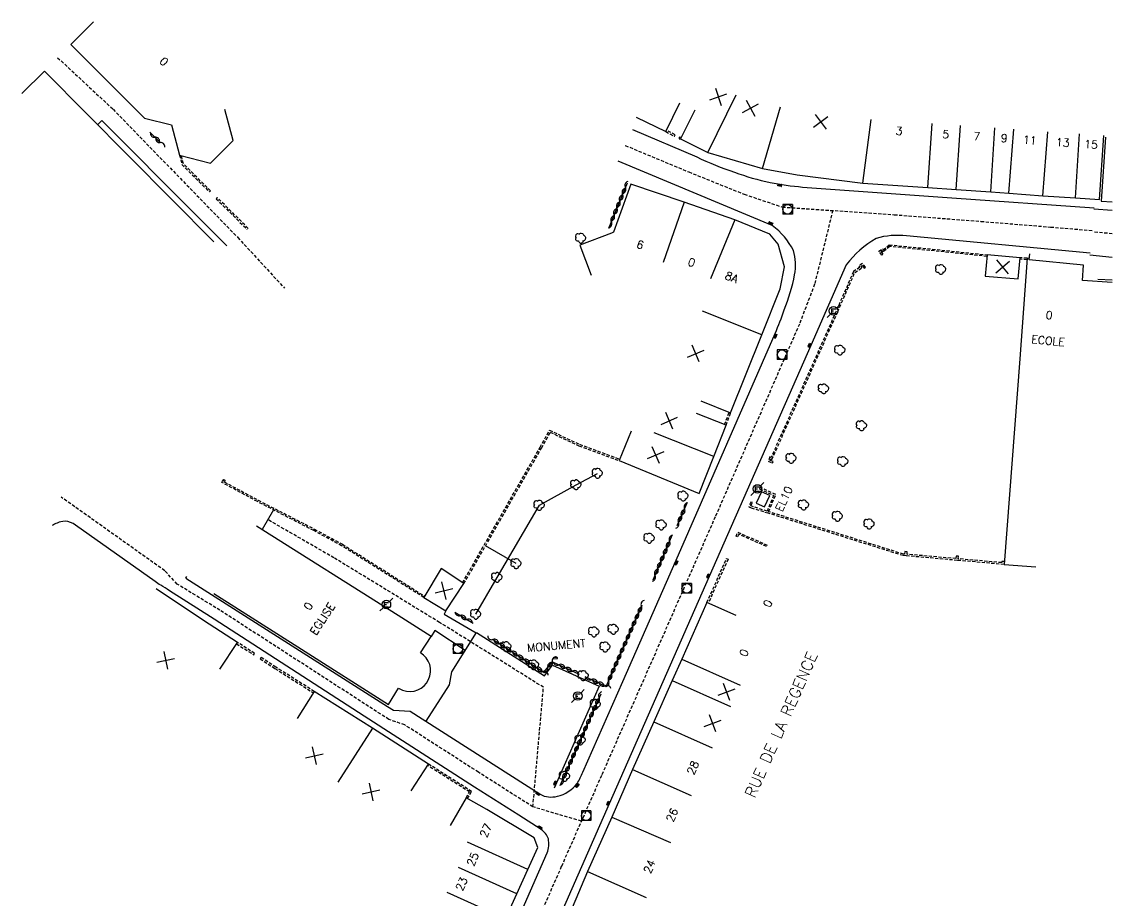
# Model space of a CAD drawing. Header units: millimetres. Extents: x 114000 to 119599, y 121000 to 124063.
# Drawn here: x 114829.7 to 115000, y 121653.8 to 121791 of the extents above; entities that cross this region are included whole.
import ezdxf
from ezdxf.enums import TextEntityAlignment as Align

# ---------------------------------------------------------------- set-up
doc = ezdxf.new("R2010")
doc.units = ezdxf.units.MM
doc.linetypes.add('DASHED', pattern=[0.75, 0.5, -0.25])
doc.layers.get('0').update_dxf_attribs({"linetype": 'CONTINUOUS'})
for name, color, linetype in [('W0001', 6, 'DASHED'), ('W0008', 7, 'CONTINUOUS'), ('W0100', 7, 'CONTINUOUS'), ('W0105', 7, 'CONTINUOUS'), ('W0112', 1, 'DASHED'), ('W0300', 7, 'CONTINUOUS'), ('W0302', 3, 'CONTINUOUS'), ('W0310', 3, 'CONTINUOUS'), ('W0334', 7, 'CONTINUOUS'), ('W0400', 7, 'CONTINUOUS'), ('W0420', 7, 'CONTINUOUS'), ('W0471', 7, 'CONTINUOUS'), ('W0984', 7, 'CONTINUOUS'), ('W0989', 7, 'CONTINUOUS'), ('W0991', 7, 'CONTINUOUS'), ('W1102', 7, 'CONTINUOUS')]:
    doc.layers.add(name, color=color, linetype=linetype)
doc.styles.get("Standard").update_dxf_attribs({"font": 'romans.shx', "width": 0.85})

# ---------------------------------------------------------------- blocks, each defined once
blk = doc.blocks.new('t991o')
at = {"color": 0, "linetype": 'Continuous'}
for p, q in [((-1, 1), (1, -1)), ((-1, -1), (1, 1))]:
    blk.add_line(p, q, dxfattribs=at)
blk = doc.blocks.new('T300')
for p, q in [((-0.8, 0.51), (-0.86, 0.34)), ((-0.86, 0.34), (-0.86, 0.17)), ((-0.86, 0.17), (-0.74, 0.06)), ((-0.69, 0.63), (-0.8, 0.51)), ((-0.8, -0.06), (-0.74, 0.06)), ((-0.74, 0.06), (-0.69, 0.11)), ((-0.57, 0.69), (-0.69, 0.63)), ((-0.46, 0.69), (-0.57, 0.69)), ((-0.29, 0.63), (-0.46, 0.69)), ((-0.29, 0.63), (-0.17, 0.74)), ((-0.23, 0.57), (-0.29, 0.63)), ((-0.17, 0.74), (-0.06, 0.8)), ((-0.06, 0.8), (0.06, 0.8)), ((0.06, 0.8), (0.23, 0.74)), ((0.23, 0.74), (0.34, 0.63)), ((0.34, 0.63), (0.4, 0.51)), ((0.46, 0.46), (0.34, 0.46)), ((0.4, 0.51), (0.4, 0.46)), ((0.57, 0.4), (0.46, 0.46)), ((0.57, 0.4), (0.69, 0.29)), ((0.69, 0.29), (0.74, 0.17)), ((0.74, 0.06), (0.69, -0.17)), ((0.74, 0.17), (0.74, 0.06)), ((-0.8, -0.17), (-0.8, -0.06)), ((-0.8, -0.23), (-0.8, -0.17)), ((-0.74, -0.34), (-0.8, -0.23)), ((-0.69, -0.4), (-0.74, -0.34)), ((-0.51, -0.46), (-0.69, -0.4)), ((-0.4, -0.46), (-0.51, -0.46)), ((-0.4, -0.46), (-0.34, -0.46)), ((-0.34, -0.46), (-0.34, -0.4)), ((-0.34, -0.51), (-0.34, -0.46)), ((-0.29, -0.63), (-0.34, -0.51)), ((-0.17, -0.74), (-0.29, -0.63)), ((-0.06, -0.8), (-0.17, -0.74)), ((0.06, -0.8), (-0.06, -0.8)), ((0.17, -0.74), (0.06, -0.8)), ((0.23, -0.69), (0.17, -0.74)), ((0.29, -0.46), (0.23, -0.46)), ((0.29, -0.63), (0.23, -0.69)), ((0.46, -0.4), (0.29, -0.46)), ((0.34, -0.51), (0.29, -0.63)), ((0.34, -0.51), (0.34, -0.46)), ((0.57, -0.34), (0.46, -0.4)), ((0.63, -0.29), (0.57, -0.34)), ((0.69, -0.17), (0.63, -0.29))]:
    blk.add_line(p, q)
blk = doc.blocks.new('T471')
for p, q in [((-0.333334, 0.333334), (-0.333334, -0.333334)), ((-0.333334, 0.333334), (0.333334, 0.333334)), ((-0.333334, 0), (0, 0)), ((0.500001, 0.500001), (1.000002, 1.000002)), ((-0.500001, -0.500001), (-1.000002, -1.000002)), ((-0.333334, -0.333334), (0.333334, -0.333334))]:
    blk.add_line(p, q)
blk.add_ellipse((0, 0), major_axis=(0.471405, 0.471405), ratio=1, start_param=5.4977871438, end_param=11.780972451)
blk = doc.blocks.new('T400')
for p, q in [((-0.15, 0.3), (0.15, 0.3)), ((-0.15, -0.25), (-0.15, 0.3)), ((-0.15, 0.15), (0.15, 0.15)), ((-0.15, 0), (0.15, 0)), ((0.15, 0.3), (0.15, -0.25)), ((-0.15, -0.15), (0.15, -0.15)), ((-0.15, -0.25), (-0.15, -0.3)), ((-0.15, -0.3), (0.15, -0.3)), ((0.15, -0.3), (0.15, -0.25))]:
    blk.add_line(p, q)
blk = doc.blocks.new('T420')
for p, q in [((0.75, 0.75), (-0.75, 0.75)), ((-0.75, 0.75), (-0.75, -0.75)), ((0.75, 0.75), (0.75, -0.75)), ((0.75, -0.75), (-0.75, -0.75))]:
    blk.add_line(p, q)
blk.add_ellipse((0, 0), major_axis=(-0.53, 0.53), ratio=1, start_param=3.926991, end_param=10.210176)
blk = doc.blocks.new('t310o')
at = {"color": 0, "linetype": 'Continuous'}
for centre, start, end in [((-0.5, 0.38), 216.8699, 323.1304), ((0.5, -0.37), 36.8699, 143.1303)]:
    blk.add_arc(centre, 0.625, start, end, dxfattribs=at)

msp = doc.modelspace()

# ---------------------------------------------------------------- linework, layer by layer
at = {"layer": 'W0001'}
msp.add_line((115000, 121757.93), (114997.08, 121758.18), dxfattribs=at)
for points in [[(114835.31, 121785.42), (114843.97, 121777.36), (114863.45, 121757.34), (114870.73, 121749.43)], [(114923.96, 121771.71), (114923.96, 121771.71), (114933.87, 121767.58), (114942.54, 121764.09), (114948.49, 121762.09), (114965.97, 121760.9), (114979.51, 121759.86), (114990.38, 121758.97), (114997.08, 121758.41)], [(114956.35, 121761.56), (114953.52, 121750.03), (114951.16, 121743.82), (114938.01, 121713.72), (114920.24, 121673.3), (114913.97, 121659.08), (114904.43, 121637.37), (114902.3, 121632.07), (114899.86, 121625.76), (114898.27, 121621.19), (114898.92, 121610.98), (114899.39, 121605.22), (114900.11, 121587.57), (114900.7, 121570.8), (114900.42, 121556.4)], [(114917.11, 121666.19), (114909.53, 121668.41), (114901.02, 121673.83), (114889.52, 121681.21), (114887.02, 121682.08), (114860.66, 121699.12), (114853.98, 121703.21), (114852.03, 121705.3), (114835.86, 121716.8)], [(114909.53, 121668.41), (114911.18, 121687.09), (114894.95, 121697.23), (114878.46, 121707.31), (114868.12, 121713.28)]]:
    msp.add_lwpolyline(points, dxfattribs=at)
at = {"layer": 'W0008'}
for p, q in [((115000, 121761.56), (114997.15, 121761.76)), ((114996.53, 121754.62), (115000, 121754.29))]:
    msp.add_line(p, q, dxfattribs=at)
at = {"layer": 'W0008', "flags": 128}
for points in [[(114861.73, 121756.03), (114856.69, 121761.1), (114842.22, 121775.61), (114841.59, 121774.98)], [(114855.32, 121704.14), (114855.48, 121704.4)], [(114895.93, 121699.04), (114895.66, 121698.52), (114900.68, 121695.58)], [(114898.96, 121692.85), (114894.23, 121695.95), (114893.62, 121695.04)]]:
    msp.add_lwpolyline(points, dxfattribs=at)
for points in [[(114925.07, 121774.18), (114935.11, 121769.92, 0.0315), (114941.03, 121767.52, 0.0332), (114946.59, 121765.92, 0.0229), (114951.63, 121765.22), (114974.98, 121763.54), (114997.17, 121761.98)], [(114855.32, 121704.14), (114886.85, 121684.08), (114887.78, 121683.52), (114890.39, 121683.36), (114910.68, 121670.38, 0.1974), (114913.35, 121670.09, 0.1811), (114916.42, 121672.06, 0.0523), (114917.34, 121673.84), (114923.56, 121688), (114931.9, 121706.97), (114947.38, 121742.35, 0.0169), (114948.78, 121746.06, 0.0491), (114950.41, 121751.53, 0.1224), (114950.21, 121755.3, 0.1254), (114946.92, 121759.2), (114922.85, 121769.24)], [(114996.57, 121754.89), (114967.89, 121757.58, 0.1059), (114963.12, 121757.19, 0.097), (114958.48, 121753.07), (114952.93, 121740.47), (114937.07, 121704.39), (114921.43, 121668.91), (114906.4, 121634.66), (114905.97, 121633.77, 0.1277), (114905.89, 121631.65, 0.1951), (114907.71, 121629.92, 0.0721), (114910.66, 121629.24, 0.0002), (114913.58, 121628.74), (114916.61, 121628.29)], [(114860.67, 121624.3), (114876.65, 121624.72), (114893.24, 121625.08, 0.1216), (114895.31, 121625.57, 0.1584), (114896.87, 121627.37), (114899.66, 121633.69), (114911.77, 121661.22, 0.1316), (114911.95, 121663.42, 0.1749), (114910.83, 121664.87), (114907.35, 121667.1), (114900.43, 121671.48), (114883.17, 121682.59), (114859.77, 121697.71), (114852.78, 121702.18, 0.0039), (114851.4, 121703.02, -0.0161), (114850.52, 121703.6), (114838.12, 121712.42, 0.1482), (114836.46, 121713.02, 0.0984), (114835.23, 121712.75, 0.049385), (114834.46, 121712.37, 0.049385)]]:
    msp.add_lwpolyline(points, format="xyb", dxfattribs=at)
at = {"layer": 'W0100'}
msp.add_line((114998.29, 121763.01), (115000, 121762.9), dxfattribs=at)
at = {"layer": 'W0100', "flags": 128}
for points in [[(114840.9, 121791.02), (114837.36, 121787.49), (114848.86, 121775.98), (114853.09, 121774.95), (114854.36, 121770.22), (114859.19, 121768.93), (114862.72, 121772.49), (114861.42, 121777.32)], [(114859.68, 121756.64), (114833.25, 121783.34), (114829.71, 121779.81)], [(114925.64, 121776.15), (114930.27, 121773.88), (114932.47, 121778.37)], [(114934.8, 121777.23), (114932.58, 121772.74), (114936.87, 121770.63), (114945.4, 121768.12), (114950.8, 121767.15), (114961.08, 121765.83), (114971.21, 121765.15), (114975.62, 121764.84), (114981.06, 121764.49), (114983.84, 121764.27), (114989.18, 121763.87), (114994.25, 121763.53), (114998.02, 121763.28)], [(114935.77, 121731.82), (114940.41, 121729.96), (114945.29, 121742.12), (114948.16, 121749.31), (114948.83, 121752.74), (114947.83, 121756.32), (114946.53, 121757.87), (114941.09, 121760.11), (114933.13, 121762.88), (114924.83, 121765.67), (114922.12, 121758.18), (114921.82, 121757.99), (114916.87, 121756.13), (114918.62, 121751.45)], [(114987.03, 121754.06), (114986.71, 121754.09), (114985.56, 121738.4), (114983.11, 121706.27), (114988.1, 121705.9)], [(114924.89, 121727.11), (114922.99, 121722.49), (114935.49, 121717.34), (114937.78, 121723.12), (114939.71, 121728.03), (114935.06, 121729.86)], [(114860.66, 121689.9), (114863.38, 121694.1), (114858.07, 121697.53), (114850.68, 121702.47)], [(114941.26, 121698.31), (114936.69, 121700.34), (114932.77, 121691.48), (114931.29, 121688.17), (114928.4, 121681.69), (114925.1, 121674.25), (114921.86, 121666.82), (114918.08, 121658.3), (114915.65, 121652.66), (114913.66, 121648), (114911.77, 121643.62), (114910.15, 121639.89), (114907.44, 121633.23), (114908.33, 121631.61), (114916.94, 121630.46), (114923.08, 121629.7), (114923.7, 121634.66)], [(114890.51, 121670.9), (114893.21, 121675.1), (114884.47, 121680.72), (114875.37, 121686.45), (114872.7, 121682.23)], [(114892.77, 121634.61), (114897.38, 121632.67), (114898.09, 121634.36), (114901.77, 121643.11), (114903.55, 121647.13), (114905.25, 121650.92), (114907.02, 121654.83), (114908.75, 121658.64), (114910.29, 121662.07), (114909.73, 121663.58), (114902.33, 121667.98), (114899.1, 121669.85), (114896.6, 121665.51)]]:
    msp.add_lwpolyline(points, dxfattribs=at)
at = {"layer": 'W0100'}
msp.add_lwpolyline([(114985.3, 121750.86), (114985.61, 121754.18), (114980.47, 121754.64), (114980.16, 121751.31)], close=True, dxfattribs=at)
msp.add_lwpolyline([(115000, 121750.31), (114995.36, 121750.62), (114995.54, 121753), (114987.01, 121753.84)], dxfattribs=at)
at = {"layer": 'W0100', "flags": 128}
for points in [[(114946.53, 121717.05), (114945.21, 121717.63), (114944.39, 121715.84), (114945.7, 121715.26)], [(114892.5, 121701.11), (114895.93, 121699.04), (114898.76, 121703.28), (114895.23, 121705.63)], [(114912.69, 121691.52), (114913.38, 121691.58), (114913.37, 121691.72), (114912.68, 121691.67)]]:
    msp.add_lwpolyline(points, close=True, dxfattribs=at)
msp.add_lwpolyline([(114859.72, 121701.74), (114873.38, 121693.05), (114887, 121684.41), (114888.55, 121686.94), (114889.19, 121686.63, 0.911641), (114891.97, 121692.48), (114893.62, 121695.04), (114888.5, 121698.29), (114866.35, 121712.28)], format="xyb", dxfattribs=at)
at = {"layer": 'W0105'}
msp.add_line((115000, 121750.65), (114997.76, 121750.8), dxfattribs=at)
at = {"layer": 'W0112'}
for p, q in [((114986.69, 121753.85), (114985.59, 121753.94)), ((114986.71, 121754.09), (114985.61, 121754.18)), ((114939.48, 121728.12), (114940.18, 121730.05)), ((114939.71, 121728.03), (114940.41, 121729.96)), ((114861.28, 121719.53), (114861.08, 121719.27))]:
    msp.add_line(p, q, dxfattribs=at)
for points in [[(114930.27, 121773.88), (114931.62, 121773.16), (114931.74, 121773.38), (114930.38, 121774.11)], [(114932.7, 121772.98), (114932.38, 121773.02), (114932.35, 121772.77), (114932.58, 121772.74)], [(114854.36, 121770.22), (114854.71, 121768.73), (114859.01, 121764.45), (114859.18, 121764.62), (114854.94, 121768.86), (114854.63, 121770.15)], [(114865.08, 121758.77), (114860.23, 121763.58), (114860.06, 121763.4), (114864.91, 121758.59)], [(114980.45, 121754.39), (114965.26, 121755.95), (114964.21, 121755.06), (114964.06, 121755.26), (114963.89, 121755.14), (114964.2, 121754.72), (114964, 121754.57), (114963.54, 121755.2), (114964.12, 121755.61), (114964.25, 121755.42), (114965.18, 121756.21), (114980.47, 121754.64)], [(114898.55, 121703.42), (114910.65, 121724.57), (114912.14, 121727.24), (114916.81, 121725.04), (114923.08, 121722.72)], [(114898.76, 121703.28), (114910.87, 121724.45), (114912.24, 121726.92), (114916.71, 121724.81), (114922.99, 121722.49)], [(114892.5, 121701.11), (114879.66, 121709.21), (114875.3, 121711.57), (114866.5, 121716.1), (114860.97, 121719.08), (114861.08, 121719.27), (114861.28, 121719.53), (114861.48, 121719.38), (114861.32, 121719.18), (114866.62, 121716.32), (114875.42, 121711.79), (114879.79, 121709.42), (114892.63, 121701.32)], [(114983.15, 121706.72), (114982.77, 121706.75), (114982.75, 121706.56), (114975.97, 121707.16), (114976, 121707.56), (114975.62, 121707.59), (114975.59, 121707.19), (114967.96, 121707.86), (114967.99, 121708.26), (114967.61, 121708.29), (114967.58, 121707.88), (114967.4, 121707.89), (114946.35, 121714.52), (114947.45, 121717.2), (114945.03, 121718.28), (114944.93, 121718.06), (114947.13, 121717.07), (114946.11, 121714.6), (114943.73, 121715.36), (114943.59, 121715.42), (114943.81, 121715.93), (114943.58, 121716.03), (114943.26, 121715.3), (114943.63, 121715.14), (114946.02, 121714.37)], [(114983.11, 121706.27), (114975.83, 121706.92), (114975.83, 121706.91), (114967.81, 121707.63), (114967.8, 121707.6), (114967.35, 121707.65), (114946.02, 121714.37)], [(114946.02, 121709.07), (114941.67, 121710.99), (114941.48, 121710.57), (114941.26, 121710.67), (114941.54, 121711.32), (114946.12, 121709.29)], [(114936.69, 121700.34), (114939.79, 121707.21), (114940.02, 121707.11), (114936.92, 121700.24)], [(114863.24, 121693.89), (114865.93, 121692.18), (114866.07, 121692.39), (114863.38, 121694.1)], [(114875.37, 121686.45), (114869.39, 121690.24), (114867.06, 121691.75), (114866.92, 121691.54), (114869.25, 121690.03), (114875.23, 121686.24)], [(114899.1, 121669.85), (114899.63, 121670.74), (114893.08, 121674.89)], [(114899.32, 121669.72), (114899.96, 121670.83), (114893.21, 121675.1)]]:
    msp.add_lwpolyline(points, dxfattribs=at)
msp.add_lwpolyline([(114947.06, 121722.33), (114946.59, 121722.53), (114946.68, 121722.75), (114946.86, 121722.67), (114957.13, 121745.74), (114959.79, 121751.85), (114960.93, 121752.62), (114960.78, 121752.83), (114960.96, 121752.95), (114961.27, 121752.54), (114961.47, 121752.69), (114961.01, 121753.29), (114960.44, 121752.89), (114960.58, 121752.69), (114959.59, 121752.01), (114956.9, 121745.85), (114946.73, 121723), (114946.55, 121723.07), (114946.26, 121722.39), (114946.96, 121722.1)], close=True, dxfattribs=at)
at = {"layer": 'W0302', "flags": 128}
msp.add_lwpolyline([(114900.63, 121698.5), (114903.94, 121704.25), (114910.54, 121715.51), (114916.28, 121718.72), (114919.63, 121720.5)], dxfattribs=at)
at = {"layer": 'W0310'}
msp.add_line((114906.93, 121706.41), (114902.12, 121709.16), dxfattribs=at)
at = {"layer": 'W0310', "flags": 128}
for points in [[(114849.69, 121773.8), (114851.33, 121772.17)], [(114924.26, 121765.85), (114921.33, 121758.74)], [(114932.04, 121712.36), (114933.7, 121716.01)], [(114928.29, 121703.9), (114931.34, 121710.96)], [(114917.64, 121688.78), (114920.97, 121687.24), (114926.6, 121699.97)], [(114897.32, 121698.84), (114900.19, 121697.11)], [(114903.24, 121694.6), (114911.24, 121689.44), (114912.57, 121691.09), (114916.75, 121689.14)], [(114920.12, 121686.04), (114913.76, 121671.72)]]:
    msp.add_lwpolyline(points, dxfattribs=at)
at = {"layer": 'W0334', "flags": 128}
for points in [[(114869, 121714.82), (114867.23, 121711.73)], [(114892.84, 121681.79), (114896.5, 121687.47), (114896.87, 121689.53), (114900.73, 121695.66), (114911.34, 121688.89), (114912.58, 121690.55), (114919.9, 121687.26), (114912.84, 121671.32)]]:
    msp.add_lwpolyline(points, dxfattribs=at)
at = {"layer": 'W0991'}
msp.add_lwpolyline([(114987.01, 121753.84), (114987.13, 121754.81)], dxfattribs=at)
at = {"layer": 'W1102'}
for p, q in [((114936.87, 121770.63), (114941.3, 121779.6)), ((114945.4, 121768.12), (114948.22, 121777.72)), ((114961.08, 121765.83), (114962.36, 121775.75)), ((114971.21, 121765.15), (114971.88, 121775.12)), ((114975.62, 121764.84), (114976.32, 121774.81)), ((114981.06, 121764.49), (114981.69, 121774.47)), ((114983.84, 121764.27), (114984.64, 121774.24)), ((114989.18, 121763.87), (114989.93, 121773.84)), ((114994.25, 121763.53), (114994.92, 121773.51)), ((114998.02, 121763.28), (114998.68, 121773.26)), ((114998.95, 121772.99), (114998.29, 121763.01)), ((114933.13, 121762.88), (114929.85, 121753.43)), ((114941.09, 121760.11), (114937.28, 121750.87)), ((114945.29, 121742.12), (114936.01, 121745.85)), ((114937.78, 121723.12), (114928.49, 121726.81)), ((114932.77, 121691.48), (114941.91, 121687.43)), ((114931.29, 121688.17), (114940.41, 121684.09)), ((114928.4, 121681.69), (114937.53, 121677.62)), ((114884.47, 121680.72), (114879.07, 121672.3)), ((114925.1, 121674.25), (114934.24, 121670.2)), ((114921.86, 121666.82), (114931.03, 121662.83)), ((114908.75, 121658.64), (114899.31, 121662.91)), ((114907.02, 121654.83), (114897.91, 121658.95)), ((114918.08, 121658.3), (114927.22, 121654.24)), ((114905.25, 121650.92), (114896.13, 121655.02))]:
    msp.add_line(p, q, dxfattribs=at)

# ---------------------------------------------------------------- block references
at = {"layer": 'W0300'}
for p in [(114917.03, 121757.22), (114973.25, 121752.34), (114957.49, 121739.74), (114954.96, 121733.71), (114960.87, 121727.94), (114949.87, 121722.84), (114957.95, 121722.35), (114919.63, 121720.5), (114916.28, 121718.72), (114933.01, 121716.95), (114910.54, 121715.51), (114951.83, 121715.56), (114957.11, 121713.8), (114962.06, 121712.6), (114929.59, 121712.45), (114927.72, 121710.37), (114906.93, 121706.41), (114903.94, 121704.25), (114900.63, 121698.5), (114919.08, 121695.74), (114922.11, 121696.14), (114905.36, 121693.43), (114920.83, 121693.39), (114909.65, 121690.6), (114917.4, 121688.9), (114919.31, 121684.44), (114916.93, 121678.84), (114914.5, 121673.19)]:
    msp.add_blockref('T300', p, dxfattribs=at)
at = {"layer": 'W0310'}
for p, rotation in [((114850.51, 121772.99), 315.0892157173575), ((114851.33, 121772.17), 315.0892157173575), ((114923.97, 121765.15), 247.6336018041133), ((114923.53, 121764.08), 247.6336018041133), ((114922.65, 121761.94), 247.6336018041133), ((114923.09, 121763.01), 247.6336018041133), ((114922.21, 121760.87), 247.6336018041133), ((114921.77, 121759.8), 247.6336018041133), ((114933.22, 121714.96), 65.61486180802129), ((114932.27, 121712.86), 65.61486180802129), ((114932.74, 121713.91), 65.61486180802129), ((114930.88, 121709.9), 66.66300824649306), ((114929.97, 121707.78), 66.66300824649306), ((114930.43, 121708.84), 66.66300824649306), ((114929.05, 121705.66), 66.66300824649306), ((114929.51, 121706.72), 66.66300824649306), ((114928.6, 121704.6), 66.66300824649306), ((114926.49, 121699.73), 66.14353843156591), ((114898.22, 121698.3), 328.8640597914703), ((114899.21, 121697.7), 328.8640597914703), ((114925.56, 121697.62), 66.14353843156591), ((114926.02, 121698.68), 66.14353843156591), ((114924.62, 121695.51), 66.14353843156591), ((114925.09, 121696.56), 66.14353843156591), ((114903.32, 121694.56), 327.1535214709937), ((114904.29, 121693.93), 327.1535214709937), ((114924.16, 121694.45), 66.14353843156591), ((114905.26, 121693.3), 327.1535214709937), ((114906.23, 121692.68), 327.1535214709937), ((114923.22, 121692.34), 66.14353843156591), ((114923.69, 121693.4), 66.14353843156591), ((114907.2, 121692.05), 327.1535214709937), ((114908.17, 121691.42), 327.1535214709937), ((114909.14, 121690.8), 327.1535214709937), ((114912.57, 121691.08), 51.1258167631968), ((114913.62, 121690.6), 334.9408650115775), ((114922.29, 121690.23), 66.14353843156591), ((114922.75, 121691.28), 66.14353843156591), ((114910.11, 121690.17), 327.1535214709937), ((114911.08, 121689.54), 327.1535214709937), ((114911.85, 121690.18), 51.1258167631968), ((114914.66, 121690.11), 334.9408650115775), ((114915.71, 121689.62), 334.9408650115775), ((114921.82, 121689.17), 66.14353843156591), ((114918.69, 121688.3), 335.0431996338023), ((114919.74, 121687.81), 335.0431996338023), ((114920.79, 121687.32), 335.0431996338023), ((114921.35, 121688.11), 66.14353843156591), ((114919.86, 121685.45), 246.0443438523451), ((114919.39, 121684.39), 246.0443438523451), ((114918.45, 121682.28), 246.0443438523451), ((114918.92, 121683.33), 246.0443438523451), ((114917.52, 121680.17), 246.0443438523451), ((114917.98, 121681.22), 246.0443438523451), ((114917.05, 121679.11), 246.0443438523451), ((114916.11, 121677), 246.0443438523451), ((114916.58, 121678.06), 246.0443438523451), ((114915.64, 121675.95), 246.0443438523451), ((114914.7, 121673.83), 246.0443438523451), ((114915.17, 121674.89), 246.0443438523451), ((114914.23, 121672.78), 246.0443438523451)]:
    msp.add_blockref('t310o', p, dxfattribs=dict(at, rotation=rotation))
at = {"layer": 'W0400'}
for p, rotation in [((114948.1, 121765.49), 81.28755217579037), ((114946.65, 121759.53), 247.6671874480659), ((114947.39, 121741.97), 337.013066292273), ((114952.75, 121740.51), 336.2603431431596), ((114931.9, 121706.57), 336.2254087036202), ((114936.93, 121704.46), 336.2254087031793), ((114913.03, 121672.13), 336.036817491208), ((114916.43, 121671.77), 321.4238881817361), ((114910.3, 121670.48), 57.45289013235539), ((114921.31, 121668.97), 336.3007747283533), ((114910.64, 121665.19), 57.30925706303645)]:
    msp.add_blockref('T400', p, dxfattribs=dict(at, rotation=rotation))
at = {"layer": 'W0420'}
for p in [(114949.3, 121761.74), (114948.45, 121739.03), (114933.56, 121702.54), (114897.81, 121693.1), (114917.85, 121667.04)]:
    msp.add_blockref('T420', p, dxfattribs=at)
at = {"layer": 'W0471'}
for p in [(114956.49, 121745.87), (114944.59, 121718.07), (114886.65, 121700.01), (114916.56, 121685.73)]:
    msp.add_blockref('T471', p, dxfattribs=at)
at = {"layer": 'W0991'}
for p, rotation in [((114938.49, 121779.31), 333.7186819103552), ((114943.53, 121777.53), 343.623260510127), ((114954.47, 121775.39), 351.6804473697586), ((114982.89, 121752.75), 84.94846959018318), ((114934.96, 121739.21), 68.12530662256626), ((114930.84, 121728.69), 68.52828745801655), ((114928.74, 121723.36), 68.3880010359106), ((114895.63, 121702.19), 58.83414971191269), ((114852.2, 121691.3), 326.5282026114912), ((114939.79, 121686.36), 65.90778120192967), ((114937.6, 121681.47), 65.96478497293866), ((114875.38, 121676.4), 327.7707626255755), ((114884.25, 121670.76), 327.3035975218368)]:
    msp.add_blockref('t991o', p, dxfattribs=dict(at, rotation=rotation))

# ---------------------------------------------------------------- texts
at = {"layer": 'W0984'}
for s, rotation, p in [('ECOLE', 354.414, (114989.99, 121741.22)), ('EL10', 65.2509, (114948.75, 121716.53)), ('EGLISE', 56.7068, (114876.66, 121697.78)), ('MONUMENT', 4.9546, (114913.2, 121693.62))]:
    msp.add_text(s, height=1.25, rotation=rotation, dxfattribs=at).set_placement(p, align=Align.MIDDLE)
at = {"layer": 'W0989'}
msp.add_text('RUE DE LA REGENCE', height=1.75, rotation=66.2549, dxfattribs=at).set_placement((114948.3, 121681.26), align=Align.MIDDLE)
at = {"layer": 'W0991'}
for s, rotation, p in [('0', 314.5467, (114851.92, 121784.82)), ('3', 356.151, (114966.72, 121773.97)), ('5', 355.9662, (114974.01, 121773.47)), ('7', 356.4002, (114978.87, 121773.15)), ('9', 355.3938, (114983.13, 121772.85)), ('11', 355.7183, (114987.14, 121772.55)), ('13', 356.1919, (114992.28, 121772.18)), ('15', 356.1965, (114996.7, 121771.89)), ('6', 341.4289, (114926.28, 121756.21)), ('0', 340.8315, (114934.32, 121753.46)), ('8A', 337.5737, (114940.57, 121751.13)), ('0', 354.414, (114990.16, 121745.22)), ('0', 57.7266, (114874.46, 121699.77)), ('0', 65.6935, (114946.22, 121700.17)), ('0', 66.1129, (114942.5, 121692.47)), ('28', 66.1003, (114934.52, 121674.53)), ('26', 66.4626, (114931.27, 121667.14)), ('27', 65.7158, (114902.17, 121664.72)), ('25', 65.6464, (114900.14, 121660.24)), ('24', 66.0409, (114927.74, 121659.11)), ('23', 65.6957, (114898.39, 121656.37))]:
    msp.add_text(s, height=1.25, rotation=rotation, dxfattribs=at).set_placement(p, align=Align.MIDDLE)

doc.saveas('drawing.dxf')
